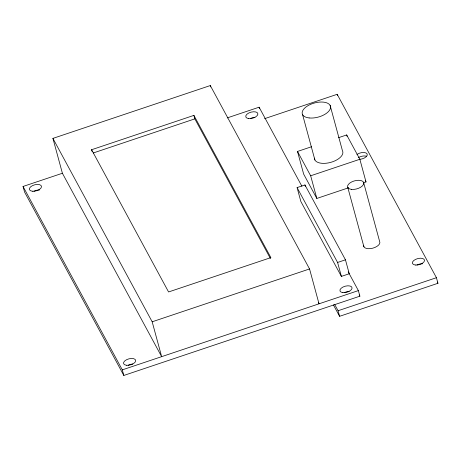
<?xml version="1.0" encoding="UTF-8"?>
<svg xmlns="http://www.w3.org/2000/svg" width="461" height="461" viewBox="0 0 461 461"><rect width="100%" height="100%" fill="white"/><g stroke="black" fill="none" stroke-linecap="round" stroke-linejoin="round"><path stroke-width="0.69" d="M52.923 138.392L152.176 321.795L161.65 356.658L62.396 173.255L52.923 138.392L210.297 85.55L309.55 268.953L319.024 303.816L318.338 302.554M91.601 149.733L193.897 115.383L270.872 257.613L168.576 291.963L91.601 149.733L92.079 151.473M93.231 152.989L194.842 118.869L270.446 258.575M348.228 271.875L358.364 290.603L359.88 296.181L123.819 375.45L24.566 192.047L23.05 186.469L62.396 173.255M227.227 117.907L259.111 107.2L301.892 186.256M264.597 118.673L337.181 94.303L436.434 277.706L437.95 283.285L339.59 316.315L333.43 304.928M348.487 187.811L316.828 198.443L303.661 174.114L297.501 151.456L311.648 146.707M338.599 137.655L346.684 134.94L359.851 159.27L366.005 181.934L363.308 182.838M297.501 151.456L310.668 175.785L359.851 159.27M297.08 187.598L304.952 184.959L345.462 259.82L349.254 273.765L341.382 276.404L300.872 201.543L297.08 187.598L337.596 262.459L341.382 276.404M152.176 321.795L309.55 268.953M337.596 262.459L345.462 259.82M23.05 186.469L122.303 369.872L358.364 290.603M334.651 304.41L338.074 310.737L436.434 277.706M437.264 282.023L437.95 283.285M365.331 180.683L366.005 181.934M359.2 294.919L359.88 296.181M363.539 182.222L379.639 241.489A8.344 4.172 -15.2 0 1 372.753 248.185A8.344 4.172 -15.2 0 1 363.648 245.713M337.181 94.303L337.515 95.542M346.684 134.94L347.052 136.318M330.134 105.419L342.448 150.741A14.602 7.301 -15.2 0 1 330.393 162.462A14.602 7.301 -15.2 0 1 314.46 158.135M347.801 187.506L363.902 246.773M302.589 114.662L314.903 159.984M310.668 175.785L316.828 198.443M304.952 184.959L305.309 186.284M338.074 310.737L339.59 316.315M259.111 107.2L259.445 108.439M210.297 85.55L210.665 86.916M193.897 115.383L194.842 118.869M122.303 369.872L123.819 375.45M356.947 154.458A6.258 3.129 -15.2 0 1 367.117 153.916A6.258 3.129 -15.2 0 1 359.58 159.316M416.957 265.012A6.258 3.129 -15.2 0 1 422.581 263.79M358.289 157.674A6.258 3.129 -15.2 0 1 366.512 156.262M33.941 191.223A6.258 3.129 -15.2 0 1 39.565 189.995M250.329 118.563A6.258 3.129 -15.2 0 1 254.956 117.342M344.517 292.608A6.258 3.129 -15.2 0 1 349.15 291.387M128.129 365.268A6.258 3.129 -15.2 0 1 132.762 364.046M415.338 265.023A6.258 3.129 -15.2 0 0 424.529 260.448A6.258 3.129 -15.2 0 0 415.442 259.434A6.258 3.129 -15.2 0 0 415.338 265.023M309.129 117.941A14.602 7.301 -15.2 0 0 330.577 107.269A14.602 7.301 -15.2 0 0 309.371 104.912A14.602 7.301 -15.2 0 0 309.129 117.941M351.536 189.379A8.344 4.172 -15.2 0 0 363.792 183.282A8.344 4.172 -15.2 0 0 351.674 181.934A8.344 4.172 -15.2 0 0 351.536 189.379M248.71 118.569A6.258 3.129 -15.2 0 0 257.901 113.994A6.258 3.129 -15.2 0 0 248.813 112.985A6.258 3.129 -15.2 0 0 248.71 118.569M342.898 292.614A6.258 3.129 -15.2 0 0 352.095 288.044A6.258 3.129 -15.2 0 0 343.001 287.03A6.258 3.129 -15.2 0 0 342.898 292.614M32.322 191.229A6.258 3.129 -15.2 0 0 41.513 186.659A6.258 3.129 -15.2 0 0 32.426 185.645A6.258 3.129 -15.2 0 0 32.322 191.229M126.51 365.279A6.258 3.129 -15.2 0 0 135.701 360.704A6.258 3.129 -15.2 0 0 126.614 359.689A6.258 3.129 -15.2 0 0 126.51 365.279"/></g></svg>
